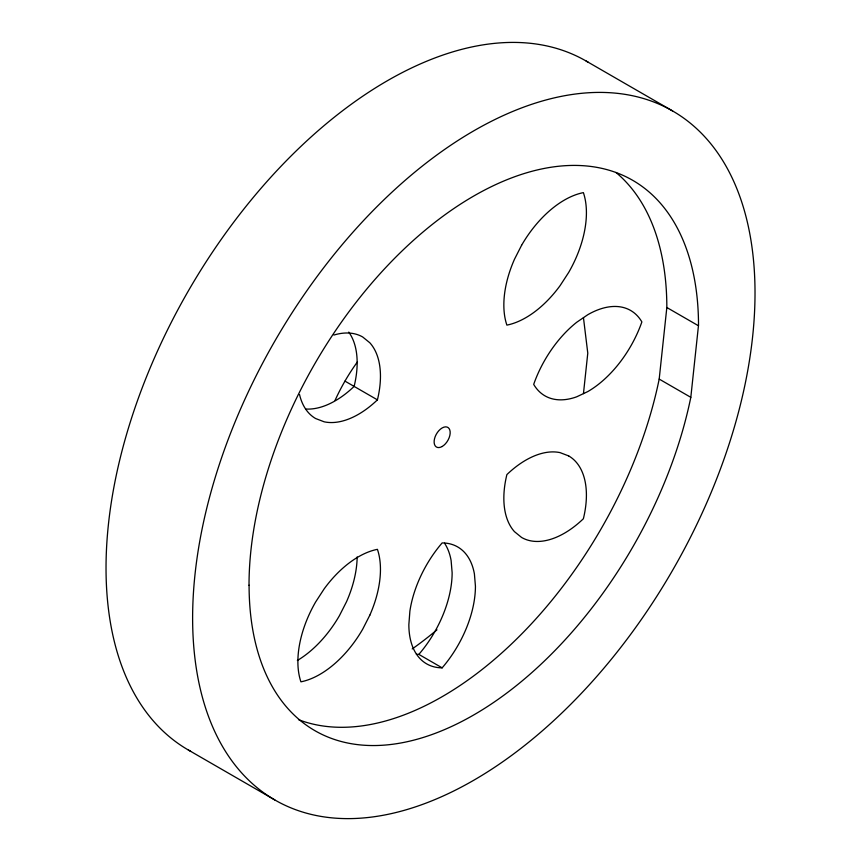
<?xml version="1.0" encoding="UTF-8"?>
<svg xmlns="http://www.w3.org/2000/svg" width="861" height="861" viewBox="0 0 861 861"><rect width="100%" height="100%" fill="white"/><g stroke="black" fill="none" stroke-linecap="round" stroke-linejoin="round"><path stroke-width="1.29" d="M583.457 393.628L587.783 391.583A85.691 49.475 -60 0 0 641.875 321.917A85.691 49.475 -60 0 0 587.783 314.717L576.698 322.283A85.691 49.475 -60 0 0 533.691 384.383A85.691 49.475 -60 0 0 576.709 396.803L583.457 393.628L587.783 353.15L583.457 317.677M298.498 719.656A317.752 183.458 -60 0 0 659.192 379.077L666.834 307.506A317.752 183.511 -60 0 0 615.949 172.448M249.087 585.211A317.752 183.458 -60 0 0 444.437 729.644A317.752 183.458 -60 0 0 690.813 397.33L698.454 325.759L666.834 307.506M586.126 61.034L672.678 111.004A397.782 229.532 -60 0 1 546.38 727.276A397.782 229.532 -60 0 1 202.26 528.18A397.782 229.532 -60 0 1 672.678 111.004M659.182 379.077L690.802 397.33M344.97 381.122L377.419 399.859A85.691 49.475 -60 0 1 324.199 421.815L315.643 418.543A85.691 49.475 -60 0 1 299.542 394.564M416.39 654.295A85.691 49.475 -60 0 0 418.844 654.392L442.145 667.845A85.691 49.475 -60 0 0 475.433 586.169L474.411 573.964A85.691 49.475 -60 0 0 442.145 542.925A85.691 49.475 -60 0 0 409.879 611.213L408.857 624.602A85.691 49.475 -60 0 0 442.145 667.845M188.322 749.996L274.874 799.966M190.582 751.266A397.782 229.532 -60 0 1 188.548 290.566A397.782 229.532 -60 0 1 588.354 62.347M249.023 585.243A317.752 183.511 -60 0 1 473.701 196.06A317.752 183.511 -60 0 1 698.519 325.727M436.979 629.822A317.752 183.511 -60 0 1 412.204 648.946M348.77 332.098A85.691 49.475 -60 0 1 354.119 386.406A85.691 49.475 -60 0 1 305.623 409.018M444.545 543.194A85.691 49.475 -60 0 1 451.11 560.511L452.133 572.716A85.691 49.475 -60 0 1 418.844 654.392M357.154 556.927A85.691 49.475 -60 0 1 346.52 601.731L339.406 615.723A85.691 49.475 -60 0 1 297.357 660.484M377.419 399.859A85.691 49.475 -60 0 0 369.832 342.786L362.718 337.006A85.691 49.475 -60 0 0 333.907 335.047M335.069 400.354A129.451 74.735 -60 0 1 357.466 361.835M521.594 245.277L514.48 259.269A85.691 49.475 -60 0 0 506.881 325.114A85.691 49.475 -60 0 0 560.113 285.615L568.669 272.463A85.691 49.475 -60 0 0 583.381 192.627A85.691 49.475 -60 0 0 521.594 245.277M369.821 615.184L362.707 629.176A85.691 49.475 -60 0 1 300.92 681.826A85.691 49.475 -60 0 1 315.632 601.99L324.188 588.838A85.691 49.475 -60 0 1 377.419 549.34A85.691 49.475 -60 0 1 369.821 615.184M568.658 455.91L560.102 452.638A85.691 49.475 -60 0 0 506.881 474.594A85.691 49.475 -60 0 0 514.48 531.668L521.583 537.447A85.691 49.475 -60 0 0 583.371 518.763A85.691 49.475 -60 0 0 568.658 455.91M442.145 446.504A11.365 6.565 -60 0 0 449.108 428.574A11.365 6.565 -60 0 0 435.192 436.602A11.365 6.565 -60 0 0 442.145 446.504"/></g></svg>
